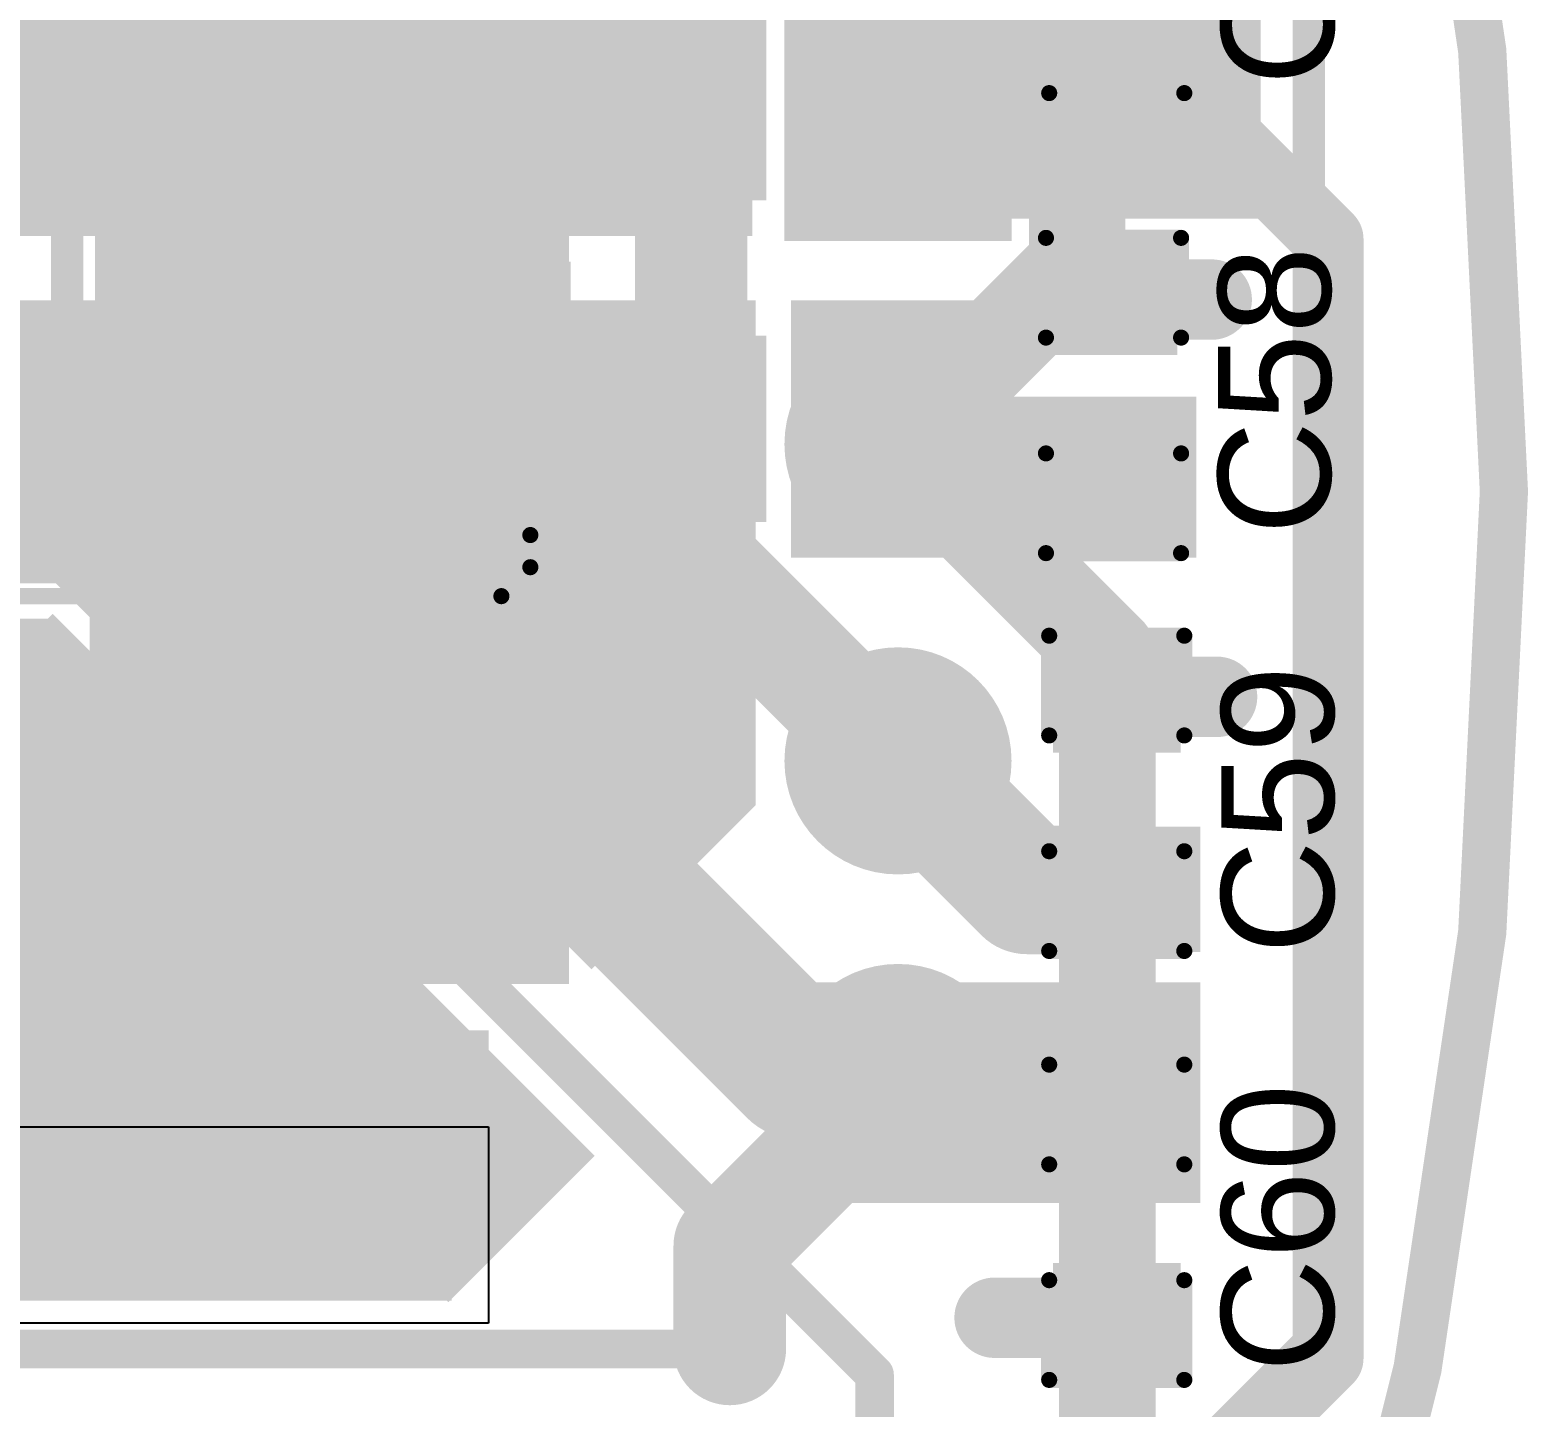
# Model space of a CAD drawing. Header units: millimetres. Extents: x -1.41 to 1.41, y -0.13 to 2.68.
# Drawn here: x 0.9395 to 1.4051, y 0.9949 to 1.423 of the extents above; entities that cross this region are included whole.
import ezdxf

# ---------------------------------------------------------------- set-up
doc = ezdxf.new("R2010")
doc.units = ezdxf.units.MM
doc.header["$MEASUREMENT"] = 0
for name, color, linetype in [('BottomLayer', 5, 'Continuous'), ('BottomPaste', 16, 'Continuous'), ('BottomSolder', 6, 'Continuous'), ('Mechanical2', 216, 'Continuous'), ('MultiLayer', 9, 'Continuous'), ('PadHoleLayer', 156, 'Continuous'), ('TopLayer', 1, 'Continuous'), ('TopOverlay', 2, 'Continuous'), ('TopPaste', 8, 'Continuous'), ('TopSolder', 216, 'Continuous'), ('ViaHoleLayer', 16, 'Continuous')]:
    doc.layers.add(name, color=color, linetype=linetype)
doc.styles.add('Arial', font='', dxfattribs={"height": 0.2})
doc.styles.get('Arial').set_extended_font_data('Arial')

# ---------------------------------------------------------------- blocks, each defined once
blk = doc.blocks.new('X6521WVS_2_04H_C60D74_3')
at = {"layer": 'TopLayer'}
for points in [[(-0.175, 0.1653543), (-0.125, 0.1653543), (-0.125, 0.0551181), (-0.175, 0.0551181)], [(-0.075, 0.1653543), (-0.025, 0.1653543), (-0.025, 0.0551181), (-0.075, 0.0551181)], [(0.025, 0.1653543), (0.075, 0.1653543), (0.075, 0.0551181), (0.025, 0.0551181)], [(0.125, 0.1653543), (0.175, 0.1653543), (0.175, 0.0551181), (0.125, 0.0551181)], [(-0.175, -0.0551181), (-0.125, -0.0551181), (-0.125, -0.1653543), (-0.175, -0.1653543)], [(-0.075, -0.0551181), (-0.025, -0.0551181), (-0.025, -0.1653543), (-0.075, -0.1653543)], [(0.025, -0.0551181), (0.075, -0.0551181), (0.075, -0.1653543), (0.025, -0.1653543)], [(0.125, -0.0551181), (0.175, -0.0551181), (0.175, -0.1653543), (0.125, -0.1653543)]]:
    blk.add_hatch(color=1, dxfattribs=at).paths.add_polyline_path(points)
at = {"layer": 'TopOverlay'}
for points in [[(-0.1709995, -0.0531529), (-0.1279995, -0.0531529), (-0.1279995, -0.0361529), (-0.1709995, -0.0361529)], [(-0.1929995, -0.1231529), (-0.1859995, -0.1231529), (-0.1859995, -0.1131529), (-0.1929995, -0.1131529)]]:
    blk.add_hatch(color=2, dxfattribs=at).paths.add_polyline_path(points)
at = {"layer": 'TopPaste'}
for points in [[(-0.175, 0.1653543), (-0.125, 0.1653543), (-0.125, 0.0551181), (-0.175, 0.0551181)], [(-0.075, 0.1653543), (-0.025, 0.1653543), (-0.025, 0.0551181), (-0.075, 0.0551181)], [(0.025, 0.1653543), (0.075, 0.1653543), (0.075, 0.0551181), (0.025, 0.0551181)], [(0.125, 0.1653543), (0.175, 0.1653543), (0.175, 0.0551181), (0.125, 0.0551181)], [(-0.175, -0.0551181), (-0.125, -0.0551181), (-0.125, -0.1653543), (-0.175, -0.1653543)], [(-0.075, -0.0551181), (-0.025, -0.0551181), (-0.025, -0.1653543), (-0.075, -0.1653543)], [(0.025, -0.0551181), (0.075, -0.0551181), (0.075, -0.1653543), (0.025, -0.1653543)], [(0.125, -0.0551181), (0.175, -0.0551181), (0.175, -0.1653543), (0.125, -0.1653543)]]:
    blk.add_hatch(color=8, dxfattribs=at).paths.add_polyline_path(points)
at = {"layer": 'TopSolder'}
for points in [[(-0.179, 0.1693543), (-0.121, 0.1693543), (-0.121, 0.0511181), (-0.179, 0.0511181)], [(-0.079, 0.1693543), (-0.021, 0.1693543), (-0.021, 0.0511181), (-0.079, 0.0511181)], [(0.021, 0.1693543), (0.079, 0.1693543), (0.079, 0.0511181), (0.021, 0.0511181)], [(0.121, 0.1693543), (0.179, 0.1693543), (0.179, 0.0511181), (0.121, 0.0511181)], [(-0.179, -0.0511181), (-0.121, -0.0511181), (-0.121, -0.1693543), (-0.179, -0.1693543)], [(-0.079, -0.0511181), (-0.021, -0.0511181), (-0.021, -0.1693543), (-0.079, -0.1693543)], [(0.021, -0.0511181), (0.079, -0.0511181), (0.079, -0.1693543), (0.021, -0.1693543)], [(0.121, -0.0511181), (0.179, -0.0511181), (0.179, -0.1693543), (0.121, -0.1693543)]]:
    blk.add_hatch(color=216, dxfattribs=at).paths.add_polyline_path(points)
at = {"layer": 'TopOverlay', "const_width": 0.005}
for points in [[(-0.202, 0.087), (-0.193, 0.096)], [(-0.183, 0.096), (-0.193, 0.096)], [(0.193, 0.096), (0.183, 0.096)], [(0.202, 0.087), (0.193, 0.096)], [(-0.202, -0.087), (-0.202, 0.087)], [(0.202, -0.087), (0.202, 0.087)], [(-0.193, -0.096), (-0.202, -0.087)], [(0.193, -0.096), (0.202, -0.087)], [(-0.183, -0.096), (-0.193, -0.096)], [(0.193, -0.096), (0.183, -0.096)], [(-0.193, -0.128), (-0.193, -0.108)], [(-0.183, -0.118), (-0.193, -0.108)], [(-0.193, -0.128), (-0.183, -0.118)]]:
    blk.add_lwpolyline(points, dxfattribs=at)
at = {"layer": 'TopOverlay', "const_width": 0.0025}
for points in [[(-0.19425, 0.096, 1), (-0.19175, 0.096, 1)], [(-0.19425, 0.096, 1), (-0.19175, 0.096, 1)], [(-0.18425, 0.096, 1), (-0.18175, 0.096, 1)], [(0.18175, 0.096, 1), (0.18425, 0.096, 1)], [(0.19175, 0.096, 1), (0.19425, 0.096, 1)], [(0.19175, 0.096, 1), (0.19425, 0.096, 1)], [(-0.20325, 0.087, 1), (-0.20075, 0.087, 1)], [(-0.20325, 0.087, 1), (-0.20075, 0.087, 1)], [(0.20075, 0.087, 1), (0.20325, 0.087, 1)], [(0.20075, 0.087, 1), (0.20325, 0.087, 1)], [(-0.20325, -0.087, 1), (-0.20075, -0.087, 1)], [(-0.20325, -0.087, 1), (-0.20075, -0.087, 1)], [(0.20075, -0.087, 1), (0.20325, -0.087, 1)], [(0.20075, -0.087, 1), (0.20325, -0.087, 1)], [(-0.19425, -0.096, 1), (-0.19175, -0.096, 1)], [(-0.19425, -0.096, 1), (-0.19175, -0.096, 1)], [(-0.18425, -0.096, 1), (-0.18175, -0.096, 1)], [(0.18175, -0.096, 1), (0.18425, -0.096, 1)], [(0.19175, -0.096, 1), (0.19425, -0.096, 1)], [(0.19175, -0.096, 1), (0.19425, -0.096, 1)], [(-0.19425, -0.108, 1), (-0.19175, -0.108, 1)], [(-0.19425, -0.108, 1), (-0.19175, -0.108, 1)], [(-0.18425, -0.118, 1), (-0.18175, -0.118, 1)], [(-0.18425, -0.118, 1), (-0.18175, -0.118, 1)], [(-0.19425, -0.128, 1), (-0.19175, -0.128, 1)], [(-0.19425, -0.128, 1), (-0.19175, -0.128, 1)]]:
    blk.add_lwpolyline(points, format="xyb", close=True, dxfattribs=at)
blk = doc.blocks.new('R__0603_B_31')
at = {"layer": 'BottomLayer'}
for points in [[(-0.045, -0.0175), (-0.045, 0.0175), (-0.015, 0.0175), (-0.015, -0.0175)], [(0.015, -0.0175), (0.015, 0.0175), (0.045, 0.0175), (0.045, -0.0175)]]:
    blk.add_hatch(color=5, dxfattribs=at).paths.add_polyline_path(points)
at = {"layer": 'BottomPaste'}
for points in [[(-0.045, -0.0175), (-0.045, 0.0175), (-0.015, 0.0175), (-0.015, -0.0175)], [(0.015, -0.0175), (0.015, 0.0175), (0.045, 0.0175), (0.045, -0.0175)]]:
    blk.add_hatch(color=16, dxfattribs=at).paths.add_polyline_path(points)
at = {"layer": 'BottomSolder'}
for points in [[(-0.049, -0.0215), (-0.049, 0.0215), (-0.011, 0.0215), (-0.011, -0.0215)], [(0.011, -0.0215), (0.011, 0.0215), (0.049, 0.0215), (0.049, -0.0215)]]:
    blk.add_hatch(color=6, dxfattribs=at).paths.add_polyline_path(points)
blk = doc.blocks.new('SOD_128_B_48')
at = {"layer": 'BottomLayer'}
for points in [[(-0.11417325, 0.0413386), (-0.05905515, 0.0413386), (-0.05905515, -0.0413386), (-0.11417325, -0.0413386)], [(0.05905515, 0.0413386), (0.11417325, 0.0413386), (0.11417325, -0.0413386), (0.05905515, -0.0413386)]]:
    blk.add_hatch(color=5, dxfattribs=at).paths.add_polyline_path(points)
at = {"layer": 'BottomPaste'}
for points in [[(-0.11417325, 0.0413386), (-0.05905515, 0.0413386), (-0.05905515, -0.0413386), (-0.11417325, -0.0413386)], [(0.05905515, 0.0413386), (0.11417325, 0.0413386), (0.11417325, -0.0413386), (0.05905515, -0.0413386)]]:
    blk.add_hatch(color=16, dxfattribs=at).paths.add_polyline_path(points)
at = {"layer": 'BottomSolder'}
for points in [[(-0.11817325, 0.0453386), (-0.05505515, 0.0453386), (-0.05505515, -0.0453386), (-0.11817325, -0.0453386)], [(0.05505515, 0.0453386), (0.11817325, 0.0453386), (0.11817325, -0.0453386), (0.05505515, -0.0453386)]]:
    blk.add_hatch(color=6, dxfattribs=at).paths.add_polyline_path(points)
blk = doc.blocks.new('C___0603_112')
at = {"layer": 'TopLayer'}
for points in [[(-0.015, 0.0175), (-0.015, -0.0175), (-0.045, -0.0175), (-0.045, 0.0175)], [(0.045, 0.0175), (0.045, -0.0175), (0.015, -0.0175), (0.015, 0.0175)]]:
    blk.add_hatch(color=1, dxfattribs=at).paths.add_polyline_path(points)
at = {"layer": 'TopPaste'}
for points in [[(-0.015, 0.0175), (-0.015, -0.0175), (-0.045, -0.0175), (-0.045, 0.0175)], [(0.045, 0.0175), (0.045, -0.0175), (0.015, -0.0175), (0.015, 0.0175)]]:
    blk.add_hatch(color=8, dxfattribs=at).paths.add_polyline_path(points)
at = {"layer": 'TopSolder'}
for points in [[(-0.0126378, 0.0198622), (-0.0126378, -0.0198622), (-0.0473622, -0.0198622), (-0.0473622, 0.0198622)], [(0.0473622, 0.0198622), (0.0473622, -0.0198622), (0.0126378, -0.0198622), (0.0126378, 0.0198622)]]:
    blk.add_hatch(color=216, dxfattribs=at).paths.add_polyline_path(points)
at = {"layer": 'TopOverlay', "const_width": 0.005}
for points in [[(-0.049, 0.021), (-0.049, -0.021)], [(-0.049, 0.021), (-0.018, 0.021)], [(0.018, 0.021), (0.049, 0.021)], [(0.049, 0.021), (0.049, -0.021)], [(-0.049, -0.021), (-0.018, -0.021)], [(0.018, -0.021), (0.049, -0.021)]]:
    blk.add_lwpolyline(points, dxfattribs=at)
at = {"layer": 'TopOverlay', "const_width": 0.0025}
for points in [[(-0.05025, 0.021, 1), (-0.04775, 0.021, 1)], [(-0.05025, 0.021, 1), (-0.04775, 0.021, 1)], [(-0.01925, 0.021, 1), (-0.01675, 0.021, 1)], [(0.01675, 0.021, 1), (0.01925, 0.021, 1)], [(0.04775, 0.021, 1), (0.05025, 0.021, 1)], [(0.04775, 0.021, 1), (0.05025, 0.021, 1)], [(-0.05025, -0.021, 1), (-0.04775, -0.021, 1)], [(-0.05025, -0.021, 1), (-0.04775, -0.021, 1)], [(-0.01925, -0.021, 1), (-0.01675, -0.021, 1)], [(0.01675, -0.021, 1), (0.01925, -0.021, 1)], [(0.04775, -0.021, 1), (0.05025, -0.021, 1)], [(0.04775, -0.021, 1), (0.05025, -0.021, 1)]]:
    blk.add_lwpolyline(points, format="xyb", close=True, dxfattribs=at)
blk = doc.blocks.new('C___0603_113')
at = {"layer": 'TopLayer'}
for points in [[(-0.015, 0.0175), (-0.015, -0.0175), (-0.045, -0.0175), (-0.045, 0.0175)], [(0.045, 0.0175), (0.045, -0.0175), (0.015, -0.0175), (0.015, 0.0175)]]:
    blk.add_hatch(color=1, dxfattribs=at).paths.add_polyline_path(points)
at = {"layer": 'TopPaste'}
for points in [[(-0.015, 0.0175), (-0.015, -0.0175), (-0.045, -0.0175), (-0.045, 0.0175)], [(0.045, 0.0175), (0.045, -0.0175), (0.015, -0.0175), (0.015, 0.0175)]]:
    blk.add_hatch(color=8, dxfattribs=at).paths.add_polyline_path(points)
at = {"layer": 'TopSolder'}
for points in [[(-0.0126378, 0.0198622), (-0.0126378, -0.0198622), (-0.0473622, -0.0198622), (-0.0473622, 0.0198622)], [(0.0473622, 0.0198622), (0.0473622, -0.0198622), (0.0126378, -0.0198622), (0.0126378, 0.0198622)]]:
    blk.add_hatch(color=216, dxfattribs=at).paths.add_polyline_path(points)
at = {"layer": 'TopOverlay', "const_width": 0.005}
for points in [[(-0.049, 0.021), (-0.049, -0.021)], [(-0.049, 0.021), (-0.018, 0.021)], [(0.018, 0.021), (0.049, 0.021)], [(0.049, 0.021), (0.049, -0.021)], [(-0.049, -0.021), (-0.018, -0.021)], [(0.018, -0.021), (0.049, -0.021)]]:
    blk.add_lwpolyline(points, dxfattribs=at)
at = {"layer": 'TopOverlay', "const_width": 0.0025}
for points in [[(-0.05025, 0.021, 1), (-0.04775, 0.021, 1)], [(-0.05025, 0.021, 1), (-0.04775, 0.021, 1)], [(-0.01925, 0.021, 1), (-0.01675, 0.021, 1)], [(0.01675, 0.021, 1), (0.01925, 0.021, 1)], [(0.04775, 0.021, 1), (0.05025, 0.021, 1)], [(0.04775, 0.021, 1), (0.05025, 0.021, 1)], [(-0.05025, -0.021, 1), (-0.04775, -0.021, 1)], [(-0.05025, -0.021, 1), (-0.04775, -0.021, 1)], [(-0.01925, -0.021, 1), (-0.01675, -0.021, 1)], [(0.01675, -0.021, 1), (0.01925, -0.021, 1)], [(0.04775, -0.021, 1), (0.05025, -0.021, 1)], [(0.04775, -0.021, 1), (0.05025, -0.021, 1)]]:
    blk.add_lwpolyline(points, format="xyb", close=True, dxfattribs=at)
blk = doc.blocks.new('C___0603_114')
at = {"layer": 'TopLayer'}
for points in [[(-0.015, 0.0175), (-0.015, -0.0175), (-0.045, -0.0175), (-0.045, 0.0175)], [(0.045, 0.0175), (0.045, -0.0175), (0.015, -0.0175), (0.015, 0.0175)]]:
    blk.add_hatch(color=1, dxfattribs=at).paths.add_polyline_path(points)
at = {"layer": 'TopPaste'}
for points in [[(-0.015, 0.0175), (-0.015, -0.0175), (-0.045, -0.0175), (-0.045, 0.0175)], [(0.045, 0.0175), (0.045, -0.0175), (0.015, -0.0175), (0.015, 0.0175)]]:
    blk.add_hatch(color=8, dxfattribs=at).paths.add_polyline_path(points)
at = {"layer": 'TopSolder'}
for points in [[(-0.0126378, 0.0198622), (-0.0126378, -0.0198622), (-0.0473622, -0.0198622), (-0.0473622, 0.0198622)], [(0.0473622, 0.0198622), (0.0473622, -0.0198622), (0.0126378, -0.0198622), (0.0126378, 0.0198622)]]:
    blk.add_hatch(color=216, dxfattribs=at).paths.add_polyline_path(points)
at = {"layer": 'TopOverlay', "const_width": 0.005}
for points in [[(-0.049, 0.021), (-0.049, -0.021)], [(-0.049, 0.021), (-0.018, 0.021)], [(0.018, 0.021), (0.049, 0.021)], [(0.049, 0.021), (0.049, -0.021)], [(-0.049, -0.021), (-0.018, -0.021)], [(0.018, -0.021), (0.049, -0.021)]]:
    blk.add_lwpolyline(points, dxfattribs=at)
at = {"layer": 'TopOverlay', "const_width": 0.0025}
for points in [[(-0.05025, 0.021, 1), (-0.04775, 0.021, 1)], [(-0.05025, 0.021, 1), (-0.04775, 0.021, 1)], [(-0.01925, 0.021, 1), (-0.01675, 0.021, 1)], [(0.01675, 0.021, 1), (0.01925, 0.021, 1)], [(0.04775, 0.021, 1), (0.05025, 0.021, 1)], [(0.04775, 0.021, 1), (0.05025, 0.021, 1)], [(-0.05025, -0.021, 1), (-0.04775, -0.021, 1)], [(-0.05025, -0.021, 1), (-0.04775, -0.021, 1)], [(-0.01925, -0.021, 1), (-0.01675, -0.021, 1)], [(0.01675, -0.021, 1), (0.01925, -0.021, 1)], [(0.04775, -0.021, 1), (0.05025, -0.021, 1)], [(0.04775, -0.021, 1), (0.05025, -0.021, 1)]]:
    blk.add_lwpolyline(points, format="xyb", close=True, dxfattribs=at)
blk = doc.blocks.new('C___0603_115')
at = {"layer": 'TopLayer'}
for points in [[(-0.015, 0.0175), (-0.015, -0.0175), (-0.045, -0.0175), (-0.045, 0.0175)], [(0.045, 0.0175), (0.045, -0.0175), (0.015, -0.0175), (0.015, 0.0175)]]:
    blk.add_hatch(color=1, dxfattribs=at).paths.add_polyline_path(points)
at = {"layer": 'TopPaste'}
for points in [[(-0.015, 0.0175), (-0.015, -0.0175), (-0.045, -0.0175), (-0.045, 0.0175)], [(0.045, 0.0175), (0.045, -0.0175), (0.015, -0.0175), (0.015, 0.0175)]]:
    blk.add_hatch(color=8, dxfattribs=at).paths.add_polyline_path(points)
at = {"layer": 'TopSolder'}
for points in [[(-0.0126378, 0.0198622), (-0.0126378, -0.0198622), (-0.0473622, -0.0198622), (-0.0473622, 0.0198622)], [(0.0473622, 0.0198622), (0.0473622, -0.0198622), (0.0126378, -0.0198622), (0.0126378, 0.0198622)]]:
    blk.add_hatch(color=216, dxfattribs=at).paths.add_polyline_path(points)
at = {"layer": 'TopOverlay', "const_width": 0.005}
for points in [[(-0.049, -0.021), (-0.049, 0.021)], [(-0.018, 0.021), (-0.049, 0.021)], [(0.049, 0.021), (0.018, 0.021)], [(0.049, -0.021), (0.049, 0.021)], [(-0.018, -0.021), (-0.049, -0.021)], [(0.049, -0.021), (0.018, -0.021)]]:
    blk.add_lwpolyline(points, dxfattribs=at)
at = {"layer": 'TopOverlay', "const_width": 0.0025}
for points in [[(-0.05025, 0.021, 1), (-0.04775, 0.021, 1)], [(-0.05025, 0.021, 1), (-0.04775, 0.021, 1)], [(-0.01925, 0.021, 1), (-0.01675, 0.021, 1)], [(0.01675, 0.021, 1), (0.01925, 0.021, 1)], [(0.04775, 0.021, 1), (0.05025, 0.021, 1)], [(0.04775, 0.021, 1), (0.05025, 0.021, 1)], [(-0.05025, -0.021, 1), (-0.04775, -0.021, 1)], [(-0.05025, -0.021, 1), (-0.04775, -0.021, 1)], [(-0.01925, -0.021, 1), (-0.01675, -0.021, 1)], [(0.01675, -0.021, 1), (0.01925, -0.021, 1)], [(0.04775, -0.021, 1), (0.05025, -0.021, 1)], [(0.04775, -0.021, 1), (0.05025, -0.021, 1)]]:
    blk.add_lwpolyline(points, format="xyb", close=True, dxfattribs=at)
blk = doc.blocks.new('B4B_XH_A_LF__SN__B_126')
at = {"layer": 'BottomLayer'}
blk.add_hatch(color=5, dxfattribs=at).paths.add_polyline_path([(-0.0312992, 0.0312992), (0.0312992, 0.0312992), (0.0312992, -0.0312992), (-0.0312992, -0.0312992)])
h = blk.add_hatch(color=5, dxfattribs=at)
edge = h.paths.add_edge_path()
edge.add_arc((0.0984252, 0), 0.0312992, 0, 360)
h = blk.add_hatch(color=5, dxfattribs=at)
edge = h.paths.add_edge_path()
edge.add_arc((0.1968504, 0), 0.0312992, 0, 360)
h = blk.add_hatch(color=5, dxfattribs=at)
edge = h.paths.add_edge_path()
edge.add_arc((0.2952756, 0), 0.0312992, 0, 360)
at = {"layer": 'BottomSolder'}
blk.add_hatch(color=6, dxfattribs=at).paths.add_polyline_path([(-0.0352992, 0.0352992), (0.0352992, 0.0352992), (0.0352992, -0.0352992), (-0.0352992, -0.0352992)])
h = blk.add_hatch(color=6, dxfattribs=at)
edge = h.paths.add_edge_path()
edge.add_arc((0.0984252, 0), 0.0352992, 0, 360)
h = blk.add_hatch(color=6, dxfattribs=at)
edge = h.paths.add_edge_path()
edge.add_arc((0.1968504, 0), 0.0352992, 0, 360)
h = blk.add_hatch(color=6, dxfattribs=at)
edge = h.paths.add_edge_path()
edge.add_arc((0.2952756, 0), 0.0352992, 0, 360)
at = {"layer": 'MultiLayer'}
blk.add_hatch(color=9, dxfattribs=at).paths.add_polyline_path([(-0.0312992, 0.0312992), (0.0312992, 0.0312992), (0.0312992, -0.0312992), (-0.0312992, -0.0312992)])
h = blk.add_hatch(color=9, dxfattribs=at)
edge = h.paths.add_edge_path()
edge.add_arc((0.0984252, 0), 0.0312992, 0, 360)
h = blk.add_hatch(color=9, dxfattribs=at)
edge = h.paths.add_edge_path()
edge.add_arc((0.1968504, 0), 0.0312992, 0, 360)
h = blk.add_hatch(color=9, dxfattribs=at)
edge = h.paths.add_edge_path()
edge.add_arc((0.2952756, 0), 0.0312992, 0, 360)
at = {"layer": 'PadHoleLayer'}
h = blk.add_hatch(color=156, dxfattribs=at)
edge = h.paths.add_edge_path()
edge.add_arc((0, 0), 0.0208661, 0, 360)
h = blk.add_hatch(color=156, dxfattribs=at)
edge = h.paths.add_edge_path()
edge.add_arc((0.0984252, 0), 0.0208661, 0, 360)
h = blk.add_hatch(color=156, dxfattribs=at)
edge = h.paths.add_edge_path()
edge.add_arc((0.1968504, 0), 0.0208661, 0, 360)
h = blk.add_hatch(color=156, dxfattribs=at)
edge = h.paths.add_edge_path()
edge.add_arc((0.2952756, 0), 0.0208661, 0, 360)
at = {"layer": 'TopLayer'}
blk.add_hatch(color=1, dxfattribs=at).paths.add_polyline_path([(-0.0312992, 0.0312992), (0.0312992, 0.0312992), (0.0312992, -0.0312992), (-0.0312992, -0.0312992)])
h = blk.add_hatch(color=1, dxfattribs=at)
edge = h.paths.add_edge_path()
edge.add_arc((0.0984252, 0), 0.0312992, 0, 360)
h = blk.add_hatch(color=1, dxfattribs=at)
edge = h.paths.add_edge_path()
edge.add_arc((0.1968504, 0), 0.0312992, 0, 360)
h = blk.add_hatch(color=1, dxfattribs=at)
edge = h.paths.add_edge_path()
edge.add_arc((0.2952756, 0), 0.0312992, 0, 360)
at = {"layer": 'TopSolder'}
blk.add_hatch(color=216, dxfattribs=at).paths.add_polyline_path([(-0.0352992, 0.0352992), (0.0352992, 0.0352992), (0.0352992, -0.0352992), (-0.0352992, -0.0352992)])
h = blk.add_hatch(color=216, dxfattribs=at)
edge = h.paths.add_edge_path()
edge.add_arc((0.0984252, 0), 0.0352992, 0, 360)
h = blk.add_hatch(color=216, dxfattribs=at)
edge = h.paths.add_edge_path()
edge.add_arc((0.1968504, 0), 0.0352992, 0, 360)
h = blk.add_hatch(color=216, dxfattribs=at)
edge = h.paths.add_edge_path()
edge.add_arc((0.2952756, 0), 0.0352992, 0, 360)

msp = doc.modelspace()

# ---------------------------------------------------------------- hatches: boundary and pattern name
at = {"layer": 'BottomLayer'}
h = msp.add_hatch(color=5, dxfattribs=at)
edge = h.paths.add_edge_path()
edge.add_arc((1.302, 1.399), 0.011811, 0, 360)
h = msp.add_hatch(color=5, dxfattribs=at)
edge = h.paths.add_edge_path()
edge.add_arc((1.145, 1.392), 0.011811, 0, 360)
for points in [[(1.107, 1.3670002), (0.963, 1.3670002), (0.963, 1.301959), (1.107, 1.301959)], [(1.107, 1.289), (0.958, 1.289), (0.958, 1.126449), (1.107, 1.126449)], [(0.907, 1.123189), (0.946, 1.123189), (0.946, 1.228), (0.907, 1.228)], [(0.938, 1.07), (1.082, 1.07), (1.082, 1.112), (0.938, 1.112)]]:
    msp.add_hatch(color=5, dxfattribs=at).paths.add_polyline_path(points)
h = msp.add_hatch(color=5, dxfattribs=at)
edge = h.paths.add_edge_path()
edge.add_arc((1.3068143, 1.3391857), 0.011811, 0, 360)
h = msp.add_hatch(color=5, dxfattribs=at)
edge = h.paths.add_edge_path()
edge.add_arc((1.3084742, 1.2157048), 0.011811, 0, 360)
h = msp.add_hatch(color=5, dxfattribs=at)
edge = h.paths.add_edge_path()
edge.add_arc((0.953, 1.097), 0.011811, 0, 360)
h = msp.add_hatch(color=5, dxfattribs=at)
edge = h.paths.add_edge_path()
edge.add_arc((0.98, 1.097), 0.011811, 0, 360)
h = msp.add_hatch(color=5, dxfattribs=at)
edge = h.paths.add_edge_path()
edge.add_arc((1.007, 1.097), 0.011811, 0, 360)
h = msp.add_hatch(color=5, dxfattribs=at)
edge = h.paths.add_edge_path()
edge.add_arc((1.034, 1.097), 0.011811, 0, 360)
h = msp.add_hatch(color=5, dxfattribs=at)
edge = h.paths.add_edge_path()
edge.add_arc((1.061, 1.097), 0.011811, 0, 360)
h = msp.add_hatch(color=5, dxfattribs=at)
edge = h.paths.add_edge_path()
edge.add_arc((0.953, 1.07), 0.011811, 0, 360)
h = msp.add_hatch(color=5, dxfattribs=at)
edge = h.paths.add_edge_path()
edge.add_arc((0.98, 1.07), 0.011811, 0, 360)
h = msp.add_hatch(color=5, dxfattribs=at)
edge = h.paths.add_edge_path()
edge.add_arc((1.007, 1.07), 0.011811, 0, 360)
h = msp.add_hatch(color=5, dxfattribs=at)
edge = h.paths.add_edge_path()
edge.add_arc((1.034, 1.07), 0.011811, 0, 360)
h = msp.add_hatch(color=5, dxfattribs=at)
edge = h.paths.add_edge_path()
edge.add_arc((1.061, 1.07), 0.011811, 0, 360)
h = msp.add_hatch(color=5, dxfattribs=at)
edge = h.paths.add_edge_path()
edge.add_arc((0.953, 1.043), 0.011811, 0, 360)
h = msp.add_hatch(color=5, dxfattribs=at)
edge = h.paths.add_edge_path()
edge.add_arc((0.98, 1.043), 0.011811, 0, 360)
h = msp.add_hatch(color=5, dxfattribs=at)
edge = h.paths.add_edge_path()
edge.add_arc((1.007, 1.043), 0.011811, 0, 360)
h = msp.add_hatch(color=5, dxfattribs=at)
edge = h.paths.add_edge_path()
edge.add_arc((1.034, 1.043), 0.011811, 0, 360)
h = msp.add_hatch(color=5, dxfattribs=at)
edge = h.paths.add_edge_path()
edge.add_arc((1.061, 1.043), 0.011811, 0, 360)
h = msp.add_hatch(color=5, dxfattribs=at)
edge = h.paths.add_edge_path()
edge.add_arc((1.239, 1.023), 0.011811, 0, 360)
h = msp.add_hatch(color=5, dxfattribs=at)
edge = h.paths.add_edge_path()
edge.add_arc((1.157, 1.013), 0.011811, 0, 360)
h = msp.add_hatch(color=5, dxfattribs=at)
edge = h.paths.add_edge_path()
edge.add_arc((1.2743715, 0.9883715), 0.011811, 0, 360)
at = {"layer": 'BottomSolder'}
h = msp.add_hatch(color=6, dxfattribs=at)
edge = h.paths.add_edge_path()
edge.add_arc((1.302, 1.399), 0.0059055, 0, 360)
h = msp.add_hatch(color=6, dxfattribs=at)
edge = h.paths.add_edge_path()
edge.add_arc((1.145, 1.392), 0.0059055, 0, 360)
h = msp.add_hatch(color=6, dxfattribs=at)
edge = h.paths.add_edge_path()
edge.add_arc((1.3068143, 1.3391857), 0.0059055, 0, 360)
h = msp.add_hatch(color=6, dxfattribs=at)
edge = h.paths.add_edge_path()
edge.add_arc((1.3084742, 1.2157048), 0.0059055, 0, 360)
h = msp.add_hatch(color=6, dxfattribs=at)
edge = h.paths.add_edge_path()
edge.add_arc((0.953, 1.097), 0.0059055, 0, 360)
h = msp.add_hatch(color=6, dxfattribs=at)
edge = h.paths.add_edge_path()
edge.add_arc((0.98, 1.097), 0.0059055, 0, 360)
h = msp.add_hatch(color=6, dxfattribs=at)
edge = h.paths.add_edge_path()
edge.add_arc((1.007, 1.097), 0.0059055, 0, 360)
h = msp.add_hatch(color=6, dxfattribs=at)
edge = h.paths.add_edge_path()
edge.add_arc((1.034, 1.097), 0.0059055, 0, 360)
h = msp.add_hatch(color=6, dxfattribs=at)
edge = h.paths.add_edge_path()
edge.add_arc((1.061, 1.097), 0.0059055, 0, 360)
h = msp.add_hatch(color=6, dxfattribs=at)
edge = h.paths.add_edge_path()
edge.add_arc((0.953, 1.07), 0.0059055, 0, 360)
h = msp.add_hatch(color=6, dxfattribs=at)
edge = h.paths.add_edge_path()
edge.add_arc((0.98, 1.07), 0.0059055, 0, 360)
h = msp.add_hatch(color=6, dxfattribs=at)
edge = h.paths.add_edge_path()
edge.add_arc((1.007, 1.07), 0.0059055, 0, 360)
h = msp.add_hatch(color=6, dxfattribs=at)
edge = h.paths.add_edge_path()
edge.add_arc((1.034, 1.07), 0.0059055, 0, 360)
h = msp.add_hatch(color=6, dxfattribs=at)
edge = h.paths.add_edge_path()
edge.add_arc((1.061, 1.07), 0.0059055, 0, 360)
h = msp.add_hatch(color=6, dxfattribs=at)
edge = h.paths.add_edge_path()
edge.add_arc((0.953, 1.043), 0.0059055, 0, 360)
h = msp.add_hatch(color=6, dxfattribs=at)
edge = h.paths.add_edge_path()
edge.add_arc((0.98, 1.043), 0.0059055, 0, 360)
h = msp.add_hatch(color=6, dxfattribs=at)
edge = h.paths.add_edge_path()
edge.add_arc((1.007, 1.043), 0.0059055, 0, 360)
h = msp.add_hatch(color=6, dxfattribs=at)
edge = h.paths.add_edge_path()
edge.add_arc((1.034, 1.043), 0.0059055, 0, 360)
h = msp.add_hatch(color=6, dxfattribs=at)
edge = h.paths.add_edge_path()
edge.add_arc((1.061, 1.043), 0.0059055, 0, 360)
h = msp.add_hatch(color=6, dxfattribs=at)
edge = h.paths.add_edge_path()
edge.add_arc((1.239, 1.023), 0.0059055, 0, 360)
h = msp.add_hatch(color=6, dxfattribs=at)
edge = h.paths.add_edge_path()
edge.add_arc((1.157, 1.013), 0.0059055, 0, 360)
at = {"layer": 'TopLayer'}
for points in [[(1.1782852, 1.3643715), (1.322, 1.3643715), (1.322, 1.4443715), (1.1782852, 1.4443715)], [(0.7440001, 1.4290001), (0.7440001, 1.3590001), (1.1640001, 1.3590001), (1.1640001, 1.4290001)], [(0.6950001, 1.3390001), (0.6950001, 1.2710001), (1.1650001, 1.2710001), (1.1650001, 1.3390001)], [(1.176, 1.259), (1.241, 1.259), (1.241, 1.339), (1.176, 1.339)], [(1.1139998, 1.1309999), (1.1649998, 1.1819999), (1.0210002, 1.3259995), (0.9700002, 1.2749995)], [(1.2241356, 1.259), (1.302, 1.259), (1.302, 1.309), (1.2241356, 1.309)], [(1.1649999, 1.182), (1.1649999, 1.293), (1.0770001, 1.293), (1.0770001, 1.182)], [(0.628, 1.15), (0.948, 1.15), (0.948, 1.24), (0.628, 1.24)], [(0.9505368, 1.1465368), (0.996, 1.192), (0.9465, 1.2415), (0.9010368, 1.1960368)], [(1.0695369, 1.0275369), (1.115, 1.073), (0.9955001, 1.1924999), (0.950037, 1.1470368)], [(0.844, 1.028), (0.995, 1.028), (0.995, 1.192), (0.844, 1.192)], [(1.2792852, 1.1363715), (1.3032852, 1.1363715), (1.3032852, 1.1753715), (1.2792852, 1.1753715)], [(1.0349507, 1.1430002), (0.9839507, 1.1430002), (0.9839507, 1.0284516), (1.0349507, 1.0284516)], [(1.169, 1.0583715), (1.3032852, 1.0583715), (1.3032852, 1.1269999), (1.169, 1.1269999)], [(0.956, 1.0789507), (0.956, 1.0279507), (1.0705486, 1.0279507), (1.0705486, 1.0789507)]]:
    msp.add_hatch(color=1, dxfattribs=at).paths.add_polyline_path(points)
h = msp.add_hatch(color=1, dxfattribs=at)
edge = h.paths.add_edge_path()
edge.add_arc((1.302, 1.399), 0.011811, 0, 360)
h = msp.add_hatch(color=1, dxfattribs=at)
edge = h.paths.add_edge_path()
edge.add_arc((1.145, 1.392), 0.011811, 0, 360)
h = msp.add_hatch(color=1, dxfattribs=at)
edge = h.paths.add_edge_path()
edge.add_arc((1.3068143, 1.3391857), 0.011811, 0, 360)
h = msp.add_hatch(color=1, dxfattribs=at)
edge = h.paths.add_edge_path()
edge.add_arc((1.3084742, 1.2157048), 0.011811, 0, 360)
h = msp.add_hatch(color=1, dxfattribs=at)
edge = h.paths.add_edge_path()
edge.add_arc((0.953, 1.097), 0.011811, 0, 360)
h = msp.add_hatch(color=1, dxfattribs=at)
edge = h.paths.add_edge_path()
edge.add_arc((0.98, 1.097), 0.011811, 0, 360)
h = msp.add_hatch(color=1, dxfattribs=at)
edge = h.paths.add_edge_path()
edge.add_arc((1.007, 1.097), 0.011811, 0, 360)
h = msp.add_hatch(color=1, dxfattribs=at)
edge = h.paths.add_edge_path()
edge.add_arc((1.034, 1.097), 0.011811, 0, 360)
h = msp.add_hatch(color=1, dxfattribs=at)
edge = h.paths.add_edge_path()
edge.add_arc((1.061, 1.097), 0.011811, 0, 360)
h = msp.add_hatch(color=1, dxfattribs=at)
edge = h.paths.add_edge_path()
edge.add_arc((0.953, 1.07), 0.011811, 0, 360)
h = msp.add_hatch(color=1, dxfattribs=at)
edge = h.paths.add_edge_path()
edge.add_arc((0.98, 1.07), 0.011811, 0, 360)
h = msp.add_hatch(color=1, dxfattribs=at)
edge = h.paths.add_edge_path()
edge.add_arc((1.007, 1.07), 0.011811, 0, 360)
h = msp.add_hatch(color=1, dxfattribs=at)
edge = h.paths.add_edge_path()
edge.add_arc((1.034, 1.07), 0.011811, 0, 360)
h = msp.add_hatch(color=1, dxfattribs=at)
edge = h.paths.add_edge_path()
edge.add_arc((1.061, 1.07), 0.011811, 0, 360)
h = msp.add_hatch(color=1, dxfattribs=at)
edge = h.paths.add_edge_path()
edge.add_arc((0.953, 1.043), 0.011811, 0, 360)
h = msp.add_hatch(color=1, dxfattribs=at)
edge = h.paths.add_edge_path()
edge.add_arc((0.98, 1.043), 0.011811, 0, 360)
h = msp.add_hatch(color=1, dxfattribs=at)
edge = h.paths.add_edge_path()
edge.add_arc((1.007, 1.043), 0.011811, 0, 360)
h = msp.add_hatch(color=1, dxfattribs=at)
edge = h.paths.add_edge_path()
edge.add_arc((1.034, 1.043), 0.011811, 0, 360)
h = msp.add_hatch(color=1, dxfattribs=at)
edge = h.paths.add_edge_path()
edge.add_arc((1.061, 1.043), 0.011811, 0, 360)
h = msp.add_hatch(color=1, dxfattribs=at)
edge = h.paths.add_edge_path()
edge.add_arc((1.239, 1.023), 0.011811, 0, 360)
h = msp.add_hatch(color=1, dxfattribs=at)
edge = h.paths.add_edge_path()
edge.add_arc((1.157, 1.013), 0.011811, 0, 360)
h = msp.add_hatch(color=1, dxfattribs=at)
edge = h.paths.add_edge_path()
edge.add_arc((1.2743715, 0.9883715), 0.011811, 0, 360)
at = {"layer": 'TopSolder'}
h = msp.add_hatch(color=216, dxfattribs=at)
edge = h.paths.add_edge_path()
edge.add_arc((1.302, 1.399), 0.0059055, 0, 360)
h = msp.add_hatch(color=216, dxfattribs=at)
edge = h.paths.add_edge_path()
edge.add_arc((1.145, 1.392), 0.0059055, 0, 360)
h = msp.add_hatch(color=216, dxfattribs=at)
edge = h.paths.add_edge_path()
edge.add_arc((1.3068143, 1.3391857), 0.0059055, 0, 360)
h = msp.add_hatch(color=216, dxfattribs=at)
edge = h.paths.add_edge_path()
edge.add_arc((1.3084742, 1.2157048), 0.0059055, 0, 360)
h = msp.add_hatch(color=216, dxfattribs=at)
edge = h.paths.add_edge_path()
edge.add_arc((0.953, 1.097), 0.0059055, 0, 360)
h = msp.add_hatch(color=216, dxfattribs=at)
edge = h.paths.add_edge_path()
edge.add_arc((0.98, 1.097), 0.0059055, 0, 360)
h = msp.add_hatch(color=216, dxfattribs=at)
edge = h.paths.add_edge_path()
edge.add_arc((1.007, 1.097), 0.0059055, 0, 360)
h = msp.add_hatch(color=216, dxfattribs=at)
edge = h.paths.add_edge_path()
edge.add_arc((1.034, 1.097), 0.0059055, 0, 360)
h = msp.add_hatch(color=216, dxfattribs=at)
edge = h.paths.add_edge_path()
edge.add_arc((1.061, 1.097), 0.0059055, 0, 360)
h = msp.add_hatch(color=216, dxfattribs=at)
edge = h.paths.add_edge_path()
edge.add_arc((0.953, 1.07), 0.0059055, 0, 360)
h = msp.add_hatch(color=216, dxfattribs=at)
edge = h.paths.add_edge_path()
edge.add_arc((0.98, 1.07), 0.0059055, 0, 360)
h = msp.add_hatch(color=216, dxfattribs=at)
edge = h.paths.add_edge_path()
edge.add_arc((1.007, 1.07), 0.0059055, 0, 360)
h = msp.add_hatch(color=216, dxfattribs=at)
edge = h.paths.add_edge_path()
edge.add_arc((1.034, 1.07), 0.0059055, 0, 360)
h = msp.add_hatch(color=216, dxfattribs=at)
edge = h.paths.add_edge_path()
edge.add_arc((1.061, 1.07), 0.0059055, 0, 360)
h = msp.add_hatch(color=216, dxfattribs=at)
edge = h.paths.add_edge_path()
edge.add_arc((0.953, 1.043), 0.0059055, 0, 360)
h = msp.add_hatch(color=216, dxfattribs=at)
edge = h.paths.add_edge_path()
edge.add_arc((0.98, 1.043), 0.0059055, 0, 360)
h = msp.add_hatch(color=216, dxfattribs=at)
edge = h.paths.add_edge_path()
edge.add_arc((1.007, 1.043), 0.0059055, 0, 360)
h = msp.add_hatch(color=216, dxfattribs=at)
edge = h.paths.add_edge_path()
edge.add_arc((1.034, 1.043), 0.0059055, 0, 360)
h = msp.add_hatch(color=216, dxfattribs=at)
edge = h.paths.add_edge_path()
edge.add_arc((1.061, 1.043), 0.0059055, 0, 360)
h = msp.add_hatch(color=216, dxfattribs=at)
edge = h.paths.add_edge_path()
edge.add_arc((1.239, 1.023), 0.0059055, 0, 360)
h = msp.add_hatch(color=216, dxfattribs=at)
edge = h.paths.add_edge_path()
edge.add_arc((1.157, 1.013), 0.0059055, 0, 360)
at = {"layer": 'ViaHoleLayer'}
h = msp.add_hatch(color=16, dxfattribs=at)
edge = h.paths.add_edge_path()
edge.add_arc((1.302, 1.399), 0.0059055, 0, 360)
h = msp.add_hatch(color=16, dxfattribs=at)
edge = h.paths.add_edge_path()
edge.add_arc((1.145, 1.392), 0.0059055, 0, 360)
h = msp.add_hatch(color=16, dxfattribs=at)
edge = h.paths.add_edge_path()
edge.add_arc((1.3068143, 1.3391857), 0.0059055, 0, 360)
h = msp.add_hatch(color=16, dxfattribs=at)
edge = h.paths.add_edge_path()
edge.add_arc((1.3084742, 1.2157048), 0.0059055, 0, 360)
h = msp.add_hatch(color=16, dxfattribs=at)
edge = h.paths.add_edge_path()
edge.add_arc((0.953, 1.097), 0.0059055, 0, 360)
h = msp.add_hatch(color=16, dxfattribs=at)
edge = h.paths.add_edge_path()
edge.add_arc((0.98, 1.097), 0.0059055, 0, 360)
h = msp.add_hatch(color=16, dxfattribs=at)
edge = h.paths.add_edge_path()
edge.add_arc((1.007, 1.097), 0.0059055, 0, 360)
h = msp.add_hatch(color=16, dxfattribs=at)
edge = h.paths.add_edge_path()
edge.add_arc((1.034, 1.097), 0.0059055, 0, 360)
h = msp.add_hatch(color=16, dxfattribs=at)
edge = h.paths.add_edge_path()
edge.add_arc((1.061, 1.097), 0.0059055, 0, 360)
h = msp.add_hatch(color=16, dxfattribs=at)
edge = h.paths.add_edge_path()
edge.add_arc((0.953, 1.07), 0.0059055, 0, 360)
h = msp.add_hatch(color=16, dxfattribs=at)
edge = h.paths.add_edge_path()
edge.add_arc((0.98, 1.07), 0.0059055, 0, 360)
h = msp.add_hatch(color=16, dxfattribs=at)
edge = h.paths.add_edge_path()
edge.add_arc((1.007, 1.07), 0.0059055, 0, 360)
h = msp.add_hatch(color=16, dxfattribs=at)
edge = h.paths.add_edge_path()
edge.add_arc((1.034, 1.07), 0.0059055, 0, 360)
h = msp.add_hatch(color=16, dxfattribs=at)
edge = h.paths.add_edge_path()
edge.add_arc((1.061, 1.07), 0.0059055, 0, 360)
h = msp.add_hatch(color=16, dxfattribs=at)
edge = h.paths.add_edge_path()
edge.add_arc((0.953, 1.043), 0.0059055, 0, 360)
h = msp.add_hatch(color=16, dxfattribs=at)
edge = h.paths.add_edge_path()
edge.add_arc((0.98, 1.043), 0.0059055, 0, 360)
h = msp.add_hatch(color=16, dxfattribs=at)
edge = h.paths.add_edge_path()
edge.add_arc((1.007, 1.043), 0.0059055, 0, 360)
h = msp.add_hatch(color=16, dxfattribs=at)
edge = h.paths.add_edge_path()
edge.add_arc((1.034, 1.043), 0.0059055, 0, 360)
h = msp.add_hatch(color=16, dxfattribs=at)
edge = h.paths.add_edge_path()
edge.add_arc((1.061, 1.043), 0.0059055, 0, 360)
h = msp.add_hatch(color=16, dxfattribs=at)
edge = h.paths.add_edge_path()
edge.add_arc((1.239, 1.023), 0.0059055, 0, 360)
h = msp.add_hatch(color=16, dxfattribs=at)
edge = h.paths.add_edge_path()
edge.add_arc((1.157, 1.013), 0.0059055, 0, 360)

# ---------------------------------------------------------------- linework, layer by layer
at = {"layer": 'BottomLayer'}
for p, q in [((0.822, 1.082), (1.082, 1.082)), ((1.082, 1.082), (1.082, 1.021)), ((1.082, 1.021), (0.822, 1.021))]:
    msp.add_line(p, q, dxfattribs=at)
for points, const_width in [([(1.1195, 1.4155), (1.1195, 1.6105)], 0.015), ([(1.265, 1.3499367), (1.265, 1.458)], 0.03), ([(1.099, 1.395), (1.1195, 1.4155)], 0.015), ([(1.145, 1.2600819), (1.145, 1.392)], 0.035), ([(1.302, 1.399), (1.343, 1.358)], 0.022), ([(0.991, 1.395), (1.099, 1.395)], 0.015), ([(0.951, 1.374), (0.972, 1.395)], 0.01), ([(0.972, 1.395), (0.991, 1.395)], 0.01), ([(0.951, 1.3310863), (0.951, 1.374)], 0.01), ([(1.2092852, 1.2942219), (1.265, 1.3499367)], 0.03), ([(1.343, 1.0100863), (1.343, 1.358)], 0.022), ([(0.9449137, 1.325), (0.951, 1.3310863)], 0.01), ([(0.9814409, 1.3064409), (1.005, 1.33)], 0.008), ([(0.8, 1.325), (0.9449137, 1.325)], 0.01), ([(0.8354409, 1.3064409), (0.9814409, 1.3064409)], 0.01), ([(1.2092852, 1.2942219), (1.2743715, 1.2291356)], 0.03), ([(0.914, 1.27), (0.978, 1.27)], 0.03), ([(0.978, 1.27), (1.035, 1.213)], 0.03), ([(1.145, 1.2600819), (1.2092852, 1.1957967)], 0.035), ([(1.2743715, 0.9883715), (1.2743715, 1.2291356)], 0.03), ([(1.035, 1.2077245), (1.035, 1.213)], 0.03), ([(1.157, 1.0450863), (1.2092852, 1.0973715)], 0.035), ([(1.157, 1.013), (1.157, 1.0450863)], 0.035), ([(1.2789137, 0.946), (1.343, 1.0100863)], 0.022)]:
    msp.add_lwpolyline(points, dxfattribs=dict(at, const_width=const_width))
for points, const_width in [([(1.11575, 1.4155, 1), (1.12325, 1.4155, 1)], 0.0075), ([(1.11575, 1.4155, 1), (1.12325, 1.4155, 1)], 0.0075), ([(1.13625, 1.392, 1), (1.15375, 1.392, 1)], 0.0175), ([(1.2965, 1.399, 1), (1.3075, 1.399, 1)], 0.011), ([(0.98725, 1.395, 1), (0.99475, 1.395, 1)], 0.0075), ([(1.09525, 1.395, 1), (1.10275, 1.395, 1)], 0.0075), ([(1.09525, 1.395, 1), (1.10275, 1.395, 1)], 0.0075), ([(0.9695, 1.395, 1), (0.9745, 1.395, 1)], 0.005), ([(0.9695, 1.395, 1), (0.9745, 1.395, 1)], 0.005), ([(0.9885, 1.395, 1), (0.9935, 1.395, 1)], 0.005), ([(0.9485, 1.374, 1), (0.9535, 1.374, 1)], 0.005), ([(0.9485, 1.374, 1), (0.9535, 1.374, 1)], 0.005), ([(1.2575, 1.3499367, 1), (1.2725, 1.3499367, 1)], 0.015), ([(1.2575, 1.3499367, 1), (1.2725, 1.3499367, 1)], 0.015), ([(1.3375, 1.358, 1), (1.3485, 1.358, 1)], 0.011), ([(1.3375, 1.358, 1), (1.3485, 1.358, 1)], 0.011), ([(0.9485, 1.3310863, 1), (0.9535, 1.3310863, 1)], 0.005), ([(0.9485, 1.3310863, 1), (0.9535, 1.3310863, 1)], 0.005), ([(1.003, 1.33, 1), (1.007, 1.33, 1)], 0.004), ([(0.9424137, 1.325, 1), (0.9474137, 1.325, 1)], 0.005), ([(0.9424137, 1.325, 1), (0.9474137, 1.325, 1)], 0.005), ([(0.9789409, 1.3064409, 1), (0.9839409, 1.3064409, 1)], 0.005), ([(0.9794409, 1.3064409, 1), (0.9834409, 1.3064409, 1)], 0.004), ([(1.2017852, 1.2942219, 1), (1.2167852, 1.2942219, 1)], 0.015), ([(1.2017852, 1.2942219, 1), (1.2167852, 1.2942219, 1)], 0.015), ([(0.9705, 1.27, 1), (0.9855, 1.27, 1)], 0.015), ([(0.9705, 1.27, 1), (0.9855, 1.27, 1)], 0.015), ([(1.13625, 1.2600819, 1), (1.15375, 1.2600819, 1)], 0.0175), ([(1.13625, 1.2600819, 1), (1.15375, 1.2600819, 1)], 0.0175), ([(1.2668715, 1.2291356, 1), (1.2818715, 1.2291356, 1)], 0.015), ([(1.2668715, 1.2291356, 1), (1.2818715, 1.2291356, 1)], 0.015), ([(1.0275, 1.213, 1), (1.0425, 1.213, 1)], 0.015), ([(1.0275, 1.213, 1), (1.0425, 1.213, 1)], 0.015), ([(1.0275, 1.2077245, 1), (1.0425, 1.2077245, 1)], 0.015), ([(1.2005352, 1.1957967, 1), (1.2180352, 1.1957967, 1)], 0.0175), ([(1.2005352, 1.0973715, 1), (1.2180352, 1.0973715, 1)], 0.0175), ([(1.14825, 1.0450863, 1), (1.16575, 1.0450863, 1)], 0.0175), ([(1.14825, 1.0450863, 1), (1.16575, 1.0450863, 1)], 0.0175), ([(1.14825, 1.013, 1), (1.16575, 1.013, 1)], 0.0175), ([(1.3375, 1.0100863, 1), (1.3485, 1.0100863, 1)], 0.011), ([(1.3375, 1.0100863, 1), (1.3485, 1.0100863, 1)], 0.011), ([(1.2668715, 0.9883715, 1), (1.2818715, 0.9883715, 1)], 0.015)]:
    msp.add_lwpolyline(points, format="xyb", close=True, dxfattribs=dict(at, const_width=const_width))
at = {"layer": 'Mechanical2'}
for points, const_width in [([(1.3976378, 1.279528, 1), (-1.3976378, 1.279528, 1)], 0.015), ([(1.3938878, 1.279528, 1), (1.4013878, 1.279528, 1)], 0.0075)]:
    msp.add_lwpolyline(points, format="xyb", close=True, dxfattribs=dict(at, const_width=const_width))
at = {"layer": 'TopLayer'}
for points, const_width in [([(1.2092852, 1.3926471), (1.2092852, 1.5627148)], 0.045), ([(1.337, 1.015), (1.337, 1.4935146)], 0.01), ([(1.2073464, 1.3936897), (1.2076567, 1.394)], 0.022), ([(1.278471, 1.3391857), (1.3068143, 1.3391857)], 0.025), ([(1.2782852, 1.3393715), (1.278471, 1.3391857)], 0.022), ([(1.2092852, 1.2942219), (1.2241356, 1.2793715)], 0.04), ([(1.2241356, 1.2793715), (1.2762852, 1.2793715)], 0.04), ([(0.674, 1.257), (0.9500001, 1.257)], 0.012), ([(0.9500001, 1.257), (1.202, 1.0050001)], 0.012), ([(1.2792852, 1.2157048), (1.3084742, 1.2157048)], 0.025), ([(1.2092852, 1.1957967), (1.2092854, 1.1957967)], 0.04), ([(1.2092854, 1.1957967), (1.2493773, 1.1557048)], 0.04), ([(1.1016657, 1.1773343), (1.1782612, 1.1007388)], 0.045), ([(0.8825, 1.1705), (0.9155, 1.1705)], 0.05), ([(1.2493773, 1.1557048), (1.2772852, 1.1557048)], 0.04), ([(1.2772852, 1.1557048), (1.2792852, 1.1557048)], 0.04), ([(1.1782612, 1.1007388), (1.2011558, 1.1007388)], 0.045), ([(1.1896033, 1.1104148), (1.2026466, 1.0973715)], 0.025), ([(1.2011558, 1.0940042), (1.2011558, 1.1007388)], 0.045), ([(1.1983144, 1.0926857), (1.2361426, 1.0926857)], 0.045), ([(1.2026466, 1.0973715), (1.2092852, 1.0973715)], 0.025), ([(1.2393103, 1.0226897), (1.278967, 1.0226897)], 0.025), ([(1.239, 1.023), (1.2393103, 1.0226897)], 0.022), ([(1.215, 0.893), (1.337, 1.015)], 0.01), ([(0.491, 1.013), (1.157, 1.013)], 0.012), ([(1.202, 0.9795001), (1.202, 1.0050001)], 0.012)]:
    msp.add_lwpolyline(points, dxfattribs=dict(at, const_width=const_width))
for points, const_width in [([(1.1980352, 1.3926471, 1), (1.2205352, 1.3926471, 1)], 0.0225), ([(1.2018464, 1.3936897, 1), (1.2128464, 1.3936897, 1)], 0.011), ([(1.2021567, 1.394, 1), (1.2131567, 1.394, 1)], 0.011), ([(1.272221, 1.3391857, 1), (1.284721, 1.3391857, 1)], 0.0125), ([(1.3005643, 1.3391857, 1), (1.3130643, 1.3391857, 1)], 0.0125), ([(1.2727852, 1.3393715, 1), (1.2837852, 1.3393715, 1)], 0.011), ([(1.272971, 1.3391857, 1), (1.283971, 1.3391857, 1)], 0.011), ([(1.1992852, 1.2942219, 1), (1.2192852, 1.2942219, 1)], 0.02), ([(1.2141356, 1.2793715, 1), (1.2341356, 1.2793715, 1)], 0.02), ([(1.2141356, 1.2793715, 1), (1.2341356, 1.2793715, 1)], 0.02), ([(1.2662852, 1.2793715, 1), (1.2862852, 1.2793715, 1)], 0.02), ([(0.9470001, 1.257, 1), (0.9530001, 1.257, 1)], 0.006), ([(0.9470001, 1.257, 1), (0.9530001, 1.257, 1)], 0.006), ([(1.2730352, 1.2157048, 1), (1.2855352, 1.2157048, 1)], 0.0125), ([(1.3022242, 1.2157048, 1), (1.3147242, 1.2157048, 1)], 0.0125), ([(1.1992852, 1.1957967, 1), (1.2192852, 1.1957967, 1)], 0.02), ([(1.1992854, 1.1957967, 1), (1.2192854, 1.1957967, 1)], 0.02), ([(1.1992854, 1.1957967, 1), (1.2192854, 1.1957967, 1)], 0.02), ([(1.0904157, 1.1773343, 1), (1.1129157, 1.1773343, 1)], 0.0225), ([(0.903, 1.1705, 1), (0.928, 1.1705, 1)], 0.025), ([(1.2393773, 1.1557048, 1), (1.2593773, 1.1557048, 1)], 0.02), ([(1.2393773, 1.1557048, 1), (1.2593773, 1.1557048, 1)], 0.02), ([(1.2672852, 1.1557048, 1), (1.2872852, 1.1557048, 1)], 0.02), ([(1.2672852, 1.1557048, 1), (1.2872852, 1.1557048, 1)], 0.02), ([(1.2692852, 1.1557048, 1), (1.2892852, 1.1557048, 1)], 0.02), ([(1.1670112, 1.1007388, 1), (1.1895112, 1.1007388, 1)], 0.0225), ([(1.1670112, 1.1007388, 1), (1.1895112, 1.1007388, 1)], 0.0225), ([(1.1833533, 1.1104148, 1), (1.1958533, 1.1104148, 1)], 0.0125), ([(1.1899058, 1.1007388, 1), (1.2124058, 1.1007388, 1)], 0.0225), ([(1.1899058, 1.1007388, 1), (1.2124058, 1.1007388, 1)], 0.0225), ([(1.1870644, 1.0926857, 1), (1.2095644, 1.0926857, 1)], 0.0225), ([(1.1899058, 1.0940042, 1), (1.2124058, 1.0940042, 1)], 0.0225), ([(1.2248926, 1.0926857, 1), (1.2473926, 1.0926857, 1)], 0.0225), ([(1.1963966, 1.0973715, 1), (1.2088966, 1.0973715, 1)], 0.0125), ([(1.1963966, 1.0973715, 1), (1.2088966, 1.0973715, 1)], 0.0125), ([(1.2030352, 1.0973715, 1), (1.2155352, 1.0973715, 1)], 0.0125), ([(1.2330603, 1.0226897, 1), (1.2455603, 1.0226897, 1)], 0.0125), ([(1.2335, 1.023, 1), (1.2445, 1.023, 1)], 0.011), ([(1.272717, 1.0226897, 1), (1.285217, 1.0226897, 1)], 0.0125), ([(1.2338103, 1.0226897, 1), (1.2448103, 1.0226897, 1)], 0.011), ([(1.3345, 1.015, 1), (1.3395, 1.015, 1)], 0.005), ([(1.3345, 1.015, 1), (1.3395, 1.015, 1)], 0.005), ([(1.154, 1.013, 1), (1.16, 1.013, 1)], 0.006), ([(1.199, 1.0050001, 1), (1.205, 1.0050001, 1)], 0.006), ([(1.199, 1.0050001, 1), (1.205, 1.0050001, 1)], 0.006)]:
    msp.add_lwpolyline(points, format="xyb", close=True, dxfattribs=dict(at, const_width=const_width))

# ---------------------------------------------------------------- block references
for name, p, rotation in [('X6521WVS_2_04H_C60D74_3', (0.999, 1.449), 270), ('C___0603_112', (1.2772852, 1.4523714), 90), ('B4B_XH_A_LF__SN__B_126', (1.2092852, 1.3926471), 270), ('SOD_128_B_48', (1.005, 1.2433858), 90), ('C___0603_113', (1.2762852, 1.3093715), 90), ('R__0603_B_31', (1.086, 1.302), 90), ('C___0603_114', (1.2772852, 1.1857048), 90), ('C___0603_115', (1.2772852, 1.0523715), 270)]:
    msp.add_blockref(name, p, dxfattribs=dict(rotation=rotation))

# ---------------------------------------------------------------- texts
at = {"layer": 'TopOverlay', "style": 'Arial'}
for s, p in [('C57', (1.3447794, 1.40572)), ('C58', (1.3437795, 1.2660533)), ('C59', (1.3447794, 1.13572)), ('C60', (1.3447794, 1.00572))]:
    msp.add_text(s, height=0.035, rotation=90, dxfattribs=at).set_placement(p)

doc.saveas('drawing.dxf')
